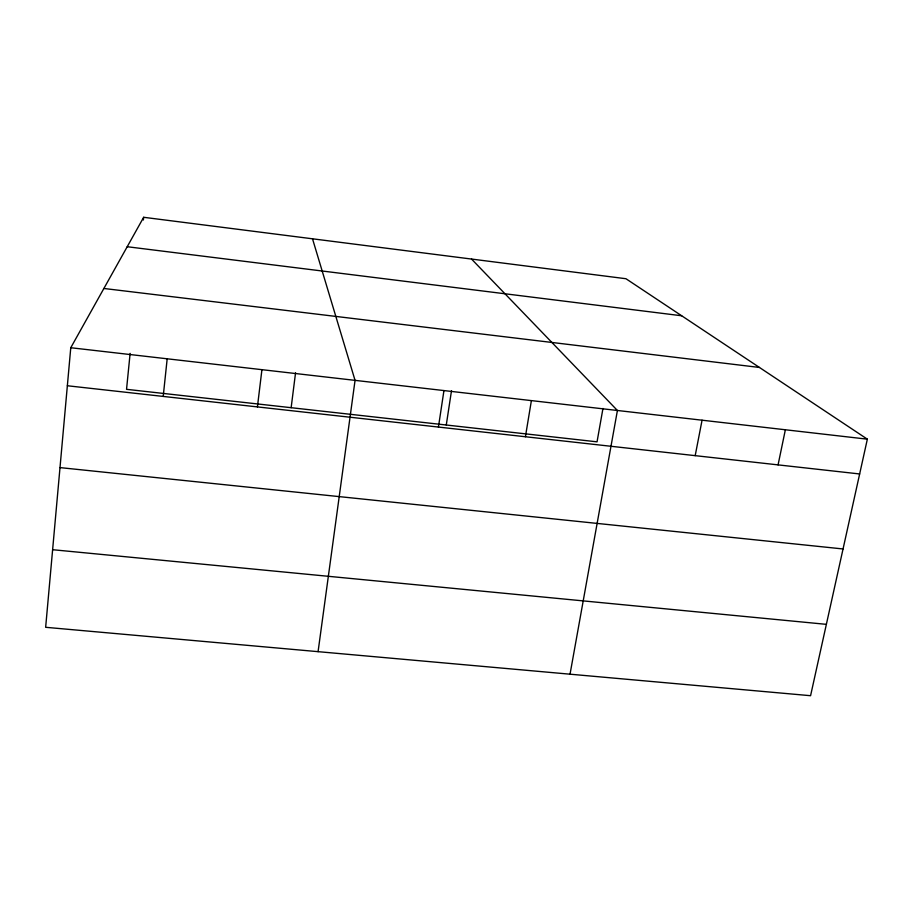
<?xml version="1.0" encoding="UTF-8"?>
<svg xmlns="http://www.w3.org/2000/svg" width="913" height="913" viewBox="0 0 913 913"><rect width="100%" height="100%" fill="white"/><g stroke="black" fill="none" stroke-linecap="round" stroke-linejoin="round"><path stroke-width="1.37" d="M70.769 347.727L45.65 627.299L810.573 695.706L867.35 439.176L625.953 278.727L143.661 217.294L70.769 347.727L867.35 439.176M130.125 353.377L126.542 389.326L597.045 441.835L602.968 408.442M143.387 219.999L143.661 217.294M163.21 396.425L167.182 358.798M257.42 406.913L261.928 369.674M291.144 407.7L295.561 372.755M318.078 651.665L355.054 380.367L312.508 238.807M438.434 427.067L443.946 390.57M446.274 425.013L451.501 390.661M525.409 436.745L531.389 400.602M570.032 674.193L617.416 410.485L471.53 259.052M695.192 455.655L702.063 420.197M778.07 464.877L785.363 429.761M52.623 549.706L826.368 624.344M59.996 467.604L843.053 548.964M67.357 385.754L859.647 473.961M103.888 288.474L759.456 367.46M127.215 246.727L681.691 315.772"/></g></svg>
